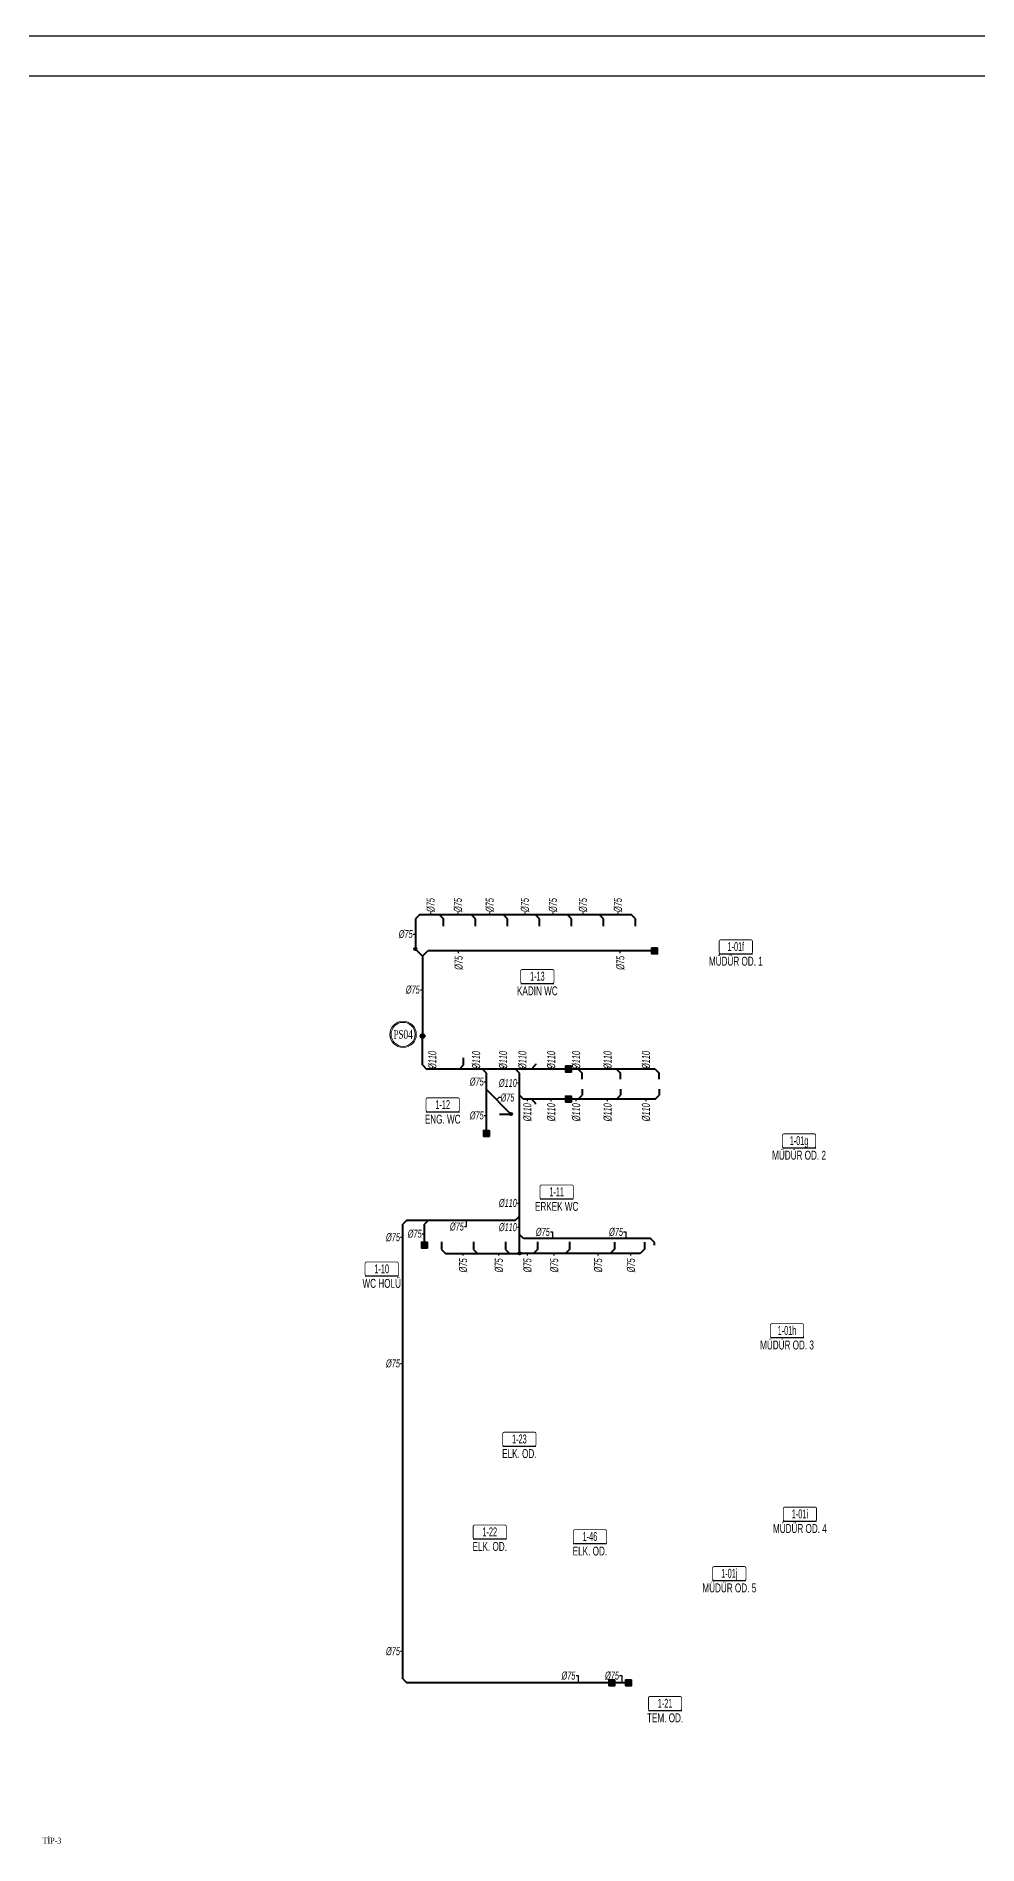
# Model space of a CAD drawing. Header units: centimetres. Extents: x 372964 to 529194, y 28783 to 59011.
# Drawn here: x 460492 to 462845, y 54491 to 59011 of the extents above; entities that cross this region are included whole.
import ezdxf
from ezdxf.enums import TextEntityAlignment as Align

# ---------------------------------------------------------------- set-up
doc = ezdxf.new("R2010")
doc.units = ezdxf.units.CM
for name, color, linetype in [('-M-MAHAL-DEBILER', 7, 'Continuous'), ('-M-MAHAL-ETIKET-NOT', 7, 'Continuous'), ('-M-MAHAL-ETIKET-NOTM', 7, 'Continuous'), ('-M-MAHAL-ETK-', 7, 'Continuous'), ('-M-MAHAL-HAVA-DEGISIM', 7, 'Continuous'), ('-M-MAHAL-NO', 7, 'Continuous'), ('-M-MAHAL-NOM', 7, 'Continuous')]:
    doc.layers.add(name, color=color, linetype=linetype)
for name, color, linetype, lineweight in [('0-KRCN-SHT-PİSSU-BORU', 220, 'PISSU_LINE50', 40), ('0-KRCN-SHT-SÜZGEÇBANYO', 171, 'Continuous', 35), ('0-KRCN-SHT-YAZI-KOLADI-PİSSU', 1, 'Continuous', 35), ('0-KRCN-SHT-YAZI-ÇAP-PİSSU', 41, 'Continuous', 30), ('0-KRCN-Z-ANTET', 71, 'Continuous', 30), ('0-MEKANİK NOTLAR', 4, 'Continuous', 25)]:
    doc.layers.add(name, color=color, linetype=linetype, lineweight=lineweight)
doc.styles.add('-M-ISSO-TEXT-TTF', font='ARIALN.TTF')
doc.styles.add('-M-MHLETK-NOT', font='romans.shx', dxfattribs={"width": 0.7})
doc.styles.add('-M-MHLETK-TEXT', font='ARIALN.TTF', dxfattribs={"width": 0.7})
doc.styles.add('MUF', font='isocpeur.ttf')
doc.styles.add('YAZI', font='times.ttf')
doc.styles.add('ÇAP-2', font='ARIALNBI.TTF')
doc.linetypes.add('PISSU_LINE50', pattern='A,50,-10,["C",MUF,S=10,R=0,X=1,Y=-5],0', length=60)

# ---------------------------------------------------------------- blocks, each defined once
blk = doc.blocks.new('A$C354C280E')
at = {"layer": '0-KRCN-SHT-YAZI-KOLADI-PİSSU', "color": 6, "lineweight": 20}
for radius in [22, 20]:
    blk.add_circle((0, 0), radius, dxfattribs=at)
at = {"layer": '0-KRCN-SHT-YAZI-KOLADI-PİSSU', "color": 6, "style": 'YAZI', "width": 0.7}
blk.add_text('PS', height=14, rotation=360, dxfattribs=at).set_placement((0.6, 0), align=Align.MIDDLE_RIGHT)
blk.add_attdef('99', text='', height=14, rotation=360, dxfattribs=at).set_placement((0.6, 0), align=Align.MIDDLE_LEFT)
blk = doc.blocks.new('0-MEK-SHT-SÜZGEÇ BANYO-1')
at = {"layer": '0-KRCN-SHT-SÜZGEÇBANYO', "color": 120, "lineweight": 20}
for p, q in [((-5, -4.5), (5, -4.5)), ((-5, -6.5), (5, -6.5)), ((-5, -8.5), (5, -8.5)), ((-5, -10.5), (5, -10.5))]:
    blk.add_line(p, q, dxfattribs=at)
at = {"layer": '0-KRCN-SHT-SÜZGEÇBANYO'}
blk.add_lwpolyline([(-7.5, 0), (7.5, 0), (7.5, -15), (-7.5, -15)], close=True, dxfattribs=at)
at = {"layer": '0-KRCN-SHT-SÜZGEÇBANYO', "color": 120, "lineweight": 20}
blk.add_lwpolyline([(-5, -2.5), (5, -2.5), (5, -12.5), (-5, -12.5)], close=True, dxfattribs=at)
at = {"layer": '0-KRCN-SHT-SÜZGEÇBANYO'}
blk.add_circle((0, -7.5), 3.5, dxfattribs=at)
blk = doc.blocks.new('M-MHLETK-YNG')
at = {"layer": '-M-MAHAL-ETIKET-NOTM', "color": 3, "style": '-M-ISSO-TEXT-TTF', "width": 0.8, "flags": 8}
blk.add_attdef('MAH-ADI2', text='', height=1.11, dxfattribs=at).set_placement((0, -2.55), align=Align.MIDDLE_CENTER)
at = {"layer": '-M-MAHAL-HAVA-DEGISIM', "style": '-M-MHLETK-NOT', "width": 0.5, "flags": 8}
blk.add_attdef('HAVADEG', text='', height=0.6, dxfattribs=at).set_placement((0, 3.61), align=Align.MIDDLE_CENTER)
blk.add_wipeout([(-2.08, 1.74), (2.08, 1.74), (2.08, 0), (-2.08, 0)]).dxf.layer = '-M-MAHAL-ETK-'
at = {"layer": '-M-MAHAL-ETK-', "color": 0}
for p, q in [((-2.08, 0), (2.08, 0)), ((-1.16, 0), (-1.16, 0))]:
    blk.add_line(p, q, dxfattribs=at)
blk.add_lwpolyline([(-1.88, 1.74, 0.1, 0.1, 0), (1.88, 1.74, 0.1, 0.1, -0.414214), (2.08, 1.54, 0.1, 0.1, 0), (2.08, 0.2, 0.1, 0.1, -0.414214), (1.88, 0, 0.1, 0.1, 0), (-1.88, 0, 0.1, 0.1, -0.414214), (-2.08, 0.2, 0.1, 0.1, 0), (-2.08, 1.54, 0.1, 0.1, -0.414214)], format="xyseb", close=True, dxfattribs=at)
at = {"layer": '-M-MAHAL-DEBILER', "color": 4, "style": '-M-MHLETK-NOT', "width": 0.5, "flags": 8}
blk.add_attdef('DEBIS', text='', height=0.4, dxfattribs=at).set_placement((-2.17, 2.15), align=Align.MIDDLE_CENTER)
at = {"layer": '-M-MAHAL-DEBILER', "color": 191, "style": '-M-MHLETK-NOT', "width": 0.5, "flags": 8}
blk.add_attdef('DEBIR', text='', height=0.4, dxfattribs=at).set_placement((-1.61, 2.15), align=Align.MIDDLE_CENTER)
at = {"layer": '-M-MAHAL-DEBILER', "color": 31, "style": '-M-MHLETK-NOT', "width": 0.5, "flags": 8}
blk.add_attdef('DEBIF', text='', height=0.4, dxfattribs=at).set_placement((1.59, 2.15), align=Align.MIDDLE_CENTER)
at = {"layer": '-M-MAHAL-DEBILER', "color": 1, "style": '-M-MHLETK-NOT', "width": 0.5, "flags": 8}
blk.add_attdef('DEBIE', text='', height=0.4, dxfattribs=at).set_placement((2.32, 2.15), align=Align.MIDDLE_CENTER)
at = {"layer": '-M-MAHAL-ETIKET-NOT', "color": 3}
for tag, height, style, width, flags, p in [('KIS', 0.04, '-M-MHLETK-NOT', 0.5, 9, (-2.59, 1.62)), ('ALAN', 0.04, '-M-MHLETK-NOT', 0.5, 9, (-2.58, 1.56)), ('RH', 0.04, '-M-MHLETK-NOT', 0.5, 9, (-2.39, 1.62)), ('YUKSEKLIK', 0.04, '-M-MHLETK-NOT', 0.5, 9, (-2.32, 1.56)), ('YAZ', 0.04, '-M-MHLETK-NOT', 0.5, 9, (-2.18, 1.62)), ('MAH-ADI', 1.11, '-M-ISSO-TEXT-TTF', 0.8, 8, (0, -0.93))]:
    blk.add_attdef(tag, text='', height=height, dxfattribs=dict(at, style=style, width=width, flags=flags)).set_placement(p, align=Align.MIDDLE_CENTER)
at = {"layer": '-M-MAHAL-ETIKET-NOT', "color": 3, "style": '-M-MHLETK-NOT', "width": 0.5, "flags": 9}
for tag, p, height in [('HL', (-2.62, 1.49), 0.0286), ('KLKTR', (-2.62, 1.42), 0.04), ('RDY-BOY1', (-2.61, 1.37), 0.0286), ('RDY-BOY2', (-2.61, 1.32), 0.0286), ('RDY-BOY3', (-2.61, 1.27), 0.0286), ('RDY-BOY4', (-2.61, 1.22), 0.0286), ('KON-BOY1', (-2.61, 1.14), 0.0286), ('KON-BOY2', (-2.61, 1.09), 0.0286), ('KON-BOY3', (-2.61, 1.04), 0.0286), ('FCU-TIP1', (-2.61, 0.96), 0.0286), ('FCU-TIP2', (-2.61, 0.91), 0.0286), ('FCU-TIP3', (-2.61, 0.86), 0.0286), ('VRV-TIP1', (-2.61, 0.76), 0.0286), ('VRV-TIP2', (-2.61, 0.71), 0.0286), ('HLA', (-2.52, 1.49), 0.0286), ('FCU-ADET1', (-2.52, 0.96), 0.0286), ('FCU-ADET2', (-2.52, 0.91), 0.0286), ('FCU-ADET3', (-2.52, 0.86), 0.0286), ('VRV-ADET1', (-2.52, 0.76), 0.0286), ('VRV-ADET2', (-2.52, 0.71), 0.0286), ('RDY-TIP1', (-2.5, 1.37), 0.0286), ('RDY-TIP2', (-2.5, 1.32), 0.0286), ('RDY-TIP3', (-2.5, 1.27), 0.0286), ('RDY-TIP4', (-2.5, 1.22), 0.0286), ('KON-TIP1', (-2.5, 1.14), 0.0286), ('KON-TIP2', (-2.5, 1.09), 0.0286), ('KON-TIP3', (-2.5, 1.04), 0.0286), ('FCU-KAP1', (-2.4, 0.96), 0.0286), ('FCU-KAP2', (-2.4, 0.91), 0.0286), ('FCU-KAP3', (-2.4, 0.86), 0.0286), ('VRV-KAP1', (-2.4, 0.76), 0.0286), ('VRV-KAP2', (-2.4, 0.71), 0.0286), ('RDY-ADET1', (-2.39, 1.37), 0.0286), ('RDY-ADET2', (-2.39, 1.32), 0.0286), ('RDY-ADET3', (-2.39, 1.27), 0.0286), ('RDY-ADET4', (-2.39, 1.22), 0.0286), ('KON-ADET1', (-2.39, 1.14), 0.0286), ('KON-ADET2', (-2.39, 1.09), 0.0286), ('KON-ADET3', (-2.39, 1.04), 0.0286), ('FCU-DUY1', (-2.27, 0.96), 0.0286), ('FCU-DUY2', (-2.27, 0.91), 0.0286), ('FCU-DUY3', (-2.27, 0.86), 0.0286), ('VRV-DUY1', (-2.27, 0.76), 0.0286), ('VRV-DUY2', (-2.27, 0.71), 0.0286), ('RDY-ISI1', (-2.27, 1.37), 0.0286), ('RDY-ISI2', (-2.27, 1.32), 0.0286), ('RDY-ISI3', (-2.27, 1.27), 0.0286), ('RDY-ISI4', (-2.27, 1.22), 0.0286), ('KON-ISI1', (-2.27, 1.14), 0.0286), ('KON-ISI2', (-2.27, 1.09), 0.0286), ('KON-ISI3', (-2.27, 1.04), 0.0286), ('SHG', (-2.23, 1.49), 0.0286), ('AHU', (-2.23, 1.44), 0.0286), ('FCU-SOG1', (-2.15, 0.96), 0.0286), ('FCU-SOG2', (-2.15, 0.91), 0.0286), ('FCU-SOG3', (-2.15, 0.86), 0.0286), ('VRV-SOG1', (-2.15, 0.76), 0.0286), ('VRV-SOG2', (-2.15, 0.71), 0.0286), ('LHG', (-2.13, 1.49), 0.0286), ('RDY-BNP1', (-2.1, 1.37), 0.0286), ('RDY-BNP2', (-2.1, 1.32), 0.0286), ('RDY-BNP3', (-2.1, 1.27), 0.0286), ('RDY-BNP4', (-2.1, 1.22), 0.0286), ('KON-BNP1', (-2.1, 1.14), 0.0286), ('KON-BNP2', (-2.1, 1.09), 0.0286), ('KON-BNP3', (-2.1, 1.04), 0.0286), ('HG', (-2.04, 1.49), 0.0286), ('FCU-ISI1', (-2.04, 0.96), 0.0286), ('FCU-ISI2', (-2.04, 0.91), 0.0286), ('FCU-ISI3', (-2.04, 0.86), 0.0286), ('VRV-ISI1', (-2.04, 0.76), 0.0286), ('VRV-ISI2', (-2.04, 0.71), 0.0286), ('HGA', (-1.96, 1.49), 0.0286), ('EF', (-1.96, 1.44), 0.0286), ('RDY-BNK1', (-1.96, 1.37), 0.0286), ('RDY-BNK2', (-1.96, 1.32), 0.0286), ('RDY-BNK3', (-1.96, 1.27), 0.0286), ('RDY-BNK4', (-1.96, 1.22), 0.0286), ('KON-BNK1', (-1.96, 1.14), 0.0286), ('KON-BNK2', (-1.96, 1.09), 0.0286), ('KON-BNK3', (-1.96, 1.04), 0.0286), ('FCU-DEBI1', (-1.95, 0.96), 0.0286), ('FCU-DEBI2', (-1.95, 0.91), 0.0286), ('FCU-DEBI3', (-1.95, 0.86), 0.0286), ('VRV-DEBI1', (-1.95, 0.76), 0.0286), ('VRV-DEBI2', (-1.95, 0.71), 0.0286), ('FCU-BNP1', (-1.83, 0.96), 0.0286), ('FCU-BNP2', (-1.83, 0.91), 0.0286), ('FCU-BNP3', (-1.83, 0.86), 0.0286), ('VRV-BNP1', (-1.83, 0.76), 0.0286), ('VRV-BNP2', (-1.83, 0.71), 0.0286), ('FCU-BNK1', (-1.61, 0.96), 0.0286), ('FCU-BNK2', (-1.61, 0.91), 0.0286), ('FCU-BNK3', (-1.61, 0.86), 0.0286), ('VRV-BNK1', (-1.61, 0.76), 0.0286), ('VRV-BNK2', (-1.61, 0.71), 0.0286)]:
    blk.add_attdef(tag, p, '', height=height, dxfattribs=at)
at = {"layer": '-M-MAHAL-HAVA-DEGISIM', "style": '-M-MHLETK-NOT', "width": 0.5, "flags": 8}
blk.add_attdef('HAVA', text='', height=0.6, dxfattribs=at).set_placement((0, 2.4), align=Align.MIDDLE_CENTER)
at = {"layer": '-M-MAHAL-NO', "color": 7, "style": '-M-MHLETK-TEXT', "width": 0.6, "flags": 8}
blk.add_attdef('MAH-NO', text='', height=1.11, dxfattribs=at).set_placement((0, 0.89), align=Align.MIDDLE_CENTER)
at = {"layer": '-M-MAHAL-NOM', "color": 7, "style": '-M-MHLETK-TEXT', "width": 0.6, "flags": 8}
blk.add_attdef('MAH-NOM', text='', height=1.11, dxfattribs=at).set_placement((0, 0.89), align=Align.MIDDLE_CENTER)

msp = doc.modelspace()

# ---------------------------------------------------------------- hatches: boundary and pattern name
at = {"layer": '0-KRCN-SHT-PİSSU-BORU'}
h = msp.add_hatch(dxfattribs=at)
h.set_pattern_fill('ANSI37', color=256, scale=0.2, angle=180)
h.set_pattern_definition([(45, (458080.2358, 64917.6992), (-0.449012806, 0.449012806), []), (135, (458080.2358, 64917.6992), (-0.449012806, -0.449012806), [])])
h.paths.add_polyline_path([(461460.48, 56512.563, 1), (461454.48, 56512.563, 1)])
h.paths.add_polyline_path([(461462.48, 56512.563, 1), (461452.48, 56512.563, 1)])

# ---------------------------------------------------------------- linework, layer by layer
for p, q in [((461449.747, 56815.673), (461439.746, 56805.673)), ((461439.746, 56805.673), (461439.746, 56732.678)), ((461979.746, 56815.673), (461449.747, 56815.673)), ((461499.746, 56815.673), (461509.746, 56805.673)), ((461509.746, 56786.945), (461509.746, 56805.673)), ((461589.746, 56805.673), (461579.746, 56815.673)), ((461589.746, 56786.945), (461589.746, 56805.673)), ((461669.746, 56805.673), (461659.746, 56815.673)), ((461669.746, 56786.945), (461669.746, 56805.673)), ((461749.746, 56805.673), (461739.746, 56815.673)), ((461749.746, 56786.945), (461749.746, 56805.673)), ((461829.746, 56805.673), (461819.746, 56815.673)), ((461829.746, 56786.945), (461829.746, 56805.673)), ((461909.746, 56805.673), (461899.746, 56815.673)), ((461909.746, 56786.945), (461909.746, 56805.673)), ((461989.746, 56805.673), (461979.746, 56815.673)), ((461989.746, 56786.945), (461989.746, 56805.673)), ((461441.867, 56727.557), (461457.392, 56712.032)), ((461457.392, 56712.032), (461457.39, 56512.563)), ((461457.392, 56712.032), (461470.423, 56725.063)), ((462033.746, 56725.063), (461470.423, 56725.063)), ((461457.48, 56440.063), (461457.48, 56507.563)), ((461559.755, 56440.063), (461559.755, 56458.239)), ((461457.48, 56440.063), (461467.48, 56430.063)), ((461818.68, 56430.063), (461467.48, 56430.063)), ((461559.755, 56440.063), (461549.755, 56430.063)), ((461617.246, 56420.063), (461607.246, 56430.063)), ((461617.246, 56269.09), (461617.246, 56420.063)), ((461700.161, 56420.063), (461690.161, 56430.063)), ((461700.161, 55972.563), (461700.161, 56420.063)), ((461729.68, 56430.063), (461739.68, 56440.063)), ((461739.68, 56442.563), (461739.68, 56440.063)), ((462038.503, 56430.063), (461825.68, 56430.063)), ((461846.158, 56430.063), (461856.158, 56420.063)), ((461856.158, 56404.702), (461856.158, 56420.063)), ((461942.246, 56430.063), (461952.246, 56420.063)), ((461952.246, 56404.702), (461952.246, 56420.063)), ((462038.503, 56430.063), (462048.503, 56420.063)), ((462048.503, 56404.702), (462048.503, 56420.063)), ((461617.246, 56378.459), (461676.02, 56319.685)), ((461856.158, 56380.034), (461856.158, 56365.063)), ((461952.246, 56380.034), (461952.246, 56365.063)), ((462048.503, 56380.034), (462048.503, 56365.063)), ((461700.161, 56365.063), (461710.161, 56355.063)), ((461818.68, 56355.063), (461710.161, 56355.063)), ((461729.68, 56355.063), (461739.68, 56345.063)), ((461739.68, 56342.562), (461739.68, 56345.063)), ((462038.503, 56355.063), (461825.68, 56355.063)), ((461846.158, 56355.063), (461856.158, 56365.063)), ((461942.246, 56355.063), (461952.246, 56365.063)), ((462038.503, 56355.063), (462048.503, 56365.063)), ((461649.597, 56317.563), (461675.141, 56317.563)), ((461417.882, 56052.63), (461407.882, 56042.63)), ((461417.882, 56052.63), (461690.161, 56052.63)), ((461472.246, 56052.63), (461462.246, 56042.63)), ((461690.161, 56052.63), (461700.161, 56062.63)), ((461462.246, 55990.093), (461462.246, 56042.63)), ((461710.161, 56006.677), (461700.161, 56016.677)), ((462027.246, 56006.677), (461710.161, 56006.677)), ((462037.246, 55996.677), (462027.246, 56006.677)), ((461504.746, 55997.748), (461504.746, 55979.02)), ((461504.746, 55979.02), (461514.746, 55969.02)), ((461514.746, 55969.02), (461697.211, 55969.02)), ((461584.746, 55997.748), (461584.746, 55979.02)), ((461584.746, 55979.02), (461594.746, 55969.02)), ((461664.746, 55997.748), (461664.746, 55979.02)), ((461664.746, 55979.02), (461674.746, 55969.02)), ((462001.703, 55969.02), (461703.112, 55969.02)), ((461744.746, 55979.02), (461734.746, 55969.02)), ((461744.746, 55997.748), (461744.746, 55979.02)), ((461824.746, 55979.02), (461814.746, 55969.02)), ((461824.746, 55997.748), (461824.746, 55979.02)), ((461937.539, 55979.856), (461926.703, 55969.02)), ((461937.539, 55996.94), (461937.539, 55979.856)), ((462012.539, 55979.856), (462001.703, 55969.02)), ((462012.539, 55996.94), (462012.539, 55979.856)), ((462037.246, 55990.063), (462037.246, 55996.677)), ((461407.882, 54906.211), (461417.882, 54896.211)), ((461972.427, 54896.211), (461417.882, 54896.211))]:
    msp.add_line(p, q, dxfattribs=at)
for centre, radius in [((461439.746, 56729.678), 3), ((461457.48, 56512.563), 5), ((461457.48, 56512.563), 3), ((461678.141, 56317.563), 3), ((461700.161, 55969.563), 3)]:
    msp.add_circle(centre, radius, dxfattribs=at)
at = {"layer": '0-KRCN-SHT-YAZI-ÇAP-PİSSU', "linetype": 'Continuous'}
for p, q in [((461477.606, 56821.019), (461477.606, 56815.673)), ((461545.77, 56821.019), (461545.77, 56815.673)), ((461625.224, 56821.019), (461625.224, 56815.673)), ((461713.199, 56821.019), (461713.199, 56815.673)), ((461783.28, 56821.019), (461783.28, 56815.673)), ((461858.26, 56821.019), (461858.26, 56815.673)), ((461945.596, 56821.019), (461945.596, 56815.673)), ((461434.4, 56767.289), (461439.746, 56767.289)), ((461547.542, 56719.716), (461547.542, 56725.063)), ((461951.684, 56719.716), (461951.684, 56725.063)), ((461452.044, 56628.261), (461457.39, 56628.261)), ((461482.254, 56435.409), (461482.254, 56430.063)), ((461591.657, 56435.409), (461591.657, 56430.063)), ((461659.053, 56435.409), (461659.053, 56430.063)), ((461707.27, 56435.409), (461707.27, 56430.063)), ((461779.253, 56435.409), (461779.253, 56430.063)), ((461841.594, 56435.409), (461841.594, 56430.063)), ((461920.121, 56435.409), (461920.121, 56430.063)), ((462015.961, 56435.409), (462015.961, 56430.063)), ((461611.899, 56398.312), (461617.246, 56398.312)), ((461694.815, 56395.105), (461700.161, 56395.105)), ((461648.337, 56358.583), (461642.729, 56352.975)), ((461653.684, 56358.583), (461648.337, 56358.583)), ((461719.461, 56349.716), (461719.461, 56355.063)), ((461779.253, 56349.716), (461779.253, 56355.063)), ((461841.594, 56349.716), (461841.594, 56355.063)), ((461920.121, 56349.716), (461920.121, 56355.063)), ((462015.961, 56349.716), (462015.961, 56355.063)), ((461611.899, 56313.929), (461617.246, 56313.929)), ((461694.815, 56095.162), (461700.161, 56095.162)), ((461567.579, 56036.154), (461567.579, 56052.63)), ((461402.535, 56009.457), (461407.882, 56009.457)), ((461456.899, 56018.357), (461462.246, 56018.357)), ((461562.232, 56036.154), (461567.579, 56036.154)), ((461694.815, 56034.651), (461700.161, 56034.651)), ((461777.089, 56023.153), (461782.435, 56023.153)), ((461782.435, 56023.153), (461782.435, 56006.677)), ((461959.917, 56023.153), (461965.264, 56023.153)), ((461965.264, 56023.153), (461965.264, 56006.677)), ((461558.636, 55963.674), (461558.636, 55969.02)), ((461648.067, 55963.674), (461648.067, 55969.02)), ((461719.503, 55963.674), (461719.503, 55969.02)), ((461786.577, 55963.674), (461786.577, 55969.02)), ((461896.185, 55963.674), (461896.185, 55969.02)), ((461978.231, 55963.674), (461978.231, 55969.02)), ((461402.535, 55694.166), (461407.882, 55694.166)), ((461402.535, 54974.893), (461407.882, 54974.893)), ((461841.125, 54913.951), (461846.471, 54913.951)), ((461846.471, 54913.951), (461846.471, 54896.211)), ((461949.926, 54913.951), (461955.272, 54913.951)), ((461955.272, 54913.951), (461955.272, 54896.211))]:
    msp.add_line(p, q, dxfattribs=at)

# ---------------------------------------------------------------- block references
at = {"layer": '-M-MAHAL-ETK-', "xscale": 20, "yscale": 20, "zscale": 20}
for p, values in [((462240.424, 56718.113), {'MAH-NO': '1-01f', 'MAH-ADI': 'MÜDÜR OD. 1'}), ((461744.377, 56644.063), {'MAH-NO': '1-13', 'MAH-ADI': 'KADIN WC'}), ((461507.909, 56323.256), {'MAH-NO': '1-12', 'MAH-ADI': 'ENG. WC'}), ((462398.456, 56233.183), {'MAH-NO': '1-01g', 'MAH-ADI': 'MÜDÜR OD. 2'}), ((461792.744, 56105.333), {'MAH-NO': '1-11', 'MAH-ADI': 'ERKEK WC'}), ((461355.521, 55912.895), {'MAH-NO': '1-10', 'MAH-ADI': 'WC HOLÜ'}), ((462368.388, 55758.906), {'MAH-NO': '1-01h', 'MAH-ADI': 'MÜDÜR OD. 3'}), ((461699.439, 55487.563), {'MAH-NO': '1-23', 'MAH-ADI': 'ELK. OD.'}), ((462400.521, 55300.312), {'MAH-NO': '1-01i', 'MAH-ADI': 'MÜDÜR OD. 4'}), ((461625.464, 55255.461), {'MAH-NO': '1-22', 'MAH-ADI': 'ELK. OD.'}), ((461875.817, 55243.95), {'MAH-NO': '1-46', 'MAH-ADI': 'ELK. OD.'}), ((462224.097, 55151.832), {'MAH-NO': '1-01j', 'MAH-ADI': 'MÜDÜR OD. 5'}), ((462063.656, 54827.094), {'MAH-NO': '1-21', 'MAH-ADI': 'TEM. OD.'})]:
    msp.add_blockref('M-MHLETK-YNG', p, dxfattribs=at).add_auto_attribs(values)
at = {"layer": '0-KRCN-SHT-SÜZGEÇBANYO', "rotation": 270}
for p in [(462044.746, 56725.063), (461829.68, 56430.063), (461624.746, 56269.09), (461469.746, 55990.093), (461938.133, 54896.211), (461979.927, 54896.211)]:
    msp.add_blockref('0-MEK-SHT-SÜZGEÇ BANYO-1', p, dxfattribs=at)
at = {"layer": '0-KRCN-SHT-SÜZGEÇBANYO', "xscale": -1, "rotation": 270}
msp.add_blockref('0-MEK-SHT-SÜZGEÇ BANYO-1', (461829.68, 56355.063), dxfattribs=at)
at = {"layer": '0-KRCN-SHT-YAZI-KOLADI-PİSSU', "color": 6, "lineweight": 20}
ref = msp.add_blockref('A$C354C280E', (461408.837, 56516.676), dxfattribs=dict(at, xscale=1.5, yscale=1.5, zscale=1.5))
ref.add_attrib('99', '04', dxfattribs={"color": 6, "height": 22.5, "style": 'YAZI', "width": 0.7}).set_placement((461409.741, 56516.676), align=Align.MIDDLE_LEFT)

# ---------------------------------------------------------------- texts
at = {"layer": '0-KRCN-SHT-YAZI-ÇAP-PİSSU', "linetype": 'Continuous', "style": 'ÇAP-2', "width": 0.7}
for s, p in [('%%C75', (461477.652, 56857.175)), ('%%C75', (461545.816, 56857.175)), ('%%C75', (461625.27, 56857.175)), ('%%C75', (461713.245, 56857.175)), ('%%C75', (461783.326, 56857.175)), ('%%C75', (461858.306, 56857.175)), ('%%C75', (461945.642, 56857.175)), ('%%C75', (461547.588, 56712.721)), ('%%C75', (461951.73, 56712.721)), ('%%C110', (461482.046, 56475.086)), ('%%C110', (461591.449, 56475.086)), ('%%C110', (461658.845, 56475.086)), ('%%C110', (461707.062, 56475.086)), ('%%C110', (461779.045, 56475.086)), ('%%C110', (461841.386, 56475.086)), ('%%C110', (461919.913, 56475.086)), ('%%C110', (462015.753, 56475.086)), ('%%C110', (461719.253, 56344.477)), ('%%C110', (461779.045, 56344.477)), ('%%C110', (461841.386, 56344.477)), ('%%C110', (461919.913, 56344.477)), ('%%C110', (462015.753, 56344.477)), ('%%C75', (461558.682, 55956.679)), ('%%C75', (461648.113, 55956.679)), ('%%C75', (461719.549, 55956.679)), ('%%C75', (461786.623, 55956.679)), ('%%C75', (461896.231, 55956.679)), ('%%C75', (461978.277, 55956.679))]:
    msp.add_text(s, height=20, rotation=90, dxfattribs=at).set_placement(p, align=Align.MIDDLE_RIGHT)
for s, p in [('%%C75', (461432.83, 56767.497)), ('%%C75', (461450.474, 56628.469)), ('%%C75', (461610.329, 56398.52)), ('%%C110', (461693.245, 56395.313)), ('%%C75', (461687.188, 56358.791)), ('%%C75', (461610.329, 56314.137)), ('%%C110', (461693.245, 56095.37)), ('%%C75', (461400.965, 56009.665)), ('%%C75', (461455.329, 56018.565)), ('%%C75', (461560.662, 56036.362)), ('%%C110', (461693.245, 56034.859)), ('%%C75', (461775.519, 56022.945)), ('%%C75', (461958.347, 56022.945)), ('%%C75', (461400.965, 55694.374)), ('%%C75', (461400.965, 54975.101)), ('%%C75', (461839.555, 54914.159)), ('%%C75', (461948.356, 54914.159))]:
    msp.add_text(s, height=20, dxfattribs=at).set_placement(p, align=Align.MIDDLE_RIGHT)
at = {"layer": '0-MEKANİK NOTLAR', "style": 'YAZI', "width": 0.8}
msp.add_text('TİP-3', height=15, dxfattribs=at).set_placement((460507.807, 54494.163))

# ---------------------------------------------------------------- next in the draw order: linework, layer by layer
at = {"layer": '0-KRCN-SHT-PİSSU-BORU'}
msp.add_line((461407.882, 54906.211), (461407.882, 56042.63), dxfattribs=at)
at = {"layer": '0-KRCN-Z-ANTET'}
for points in [[(405464.066, 50011.261), (529193.918, 50011.261), (529193.918, 59011.261), (405464.066, 59011.261)], [(438064.066, 50111.261), (469564.066, 50111.261), (469564.066, 58911.261), (438064.066, 58911.261)]]:
    msp.add_lwpolyline(points, close=True, dxfattribs=at)

doc.saveas('drawing.dxf')
